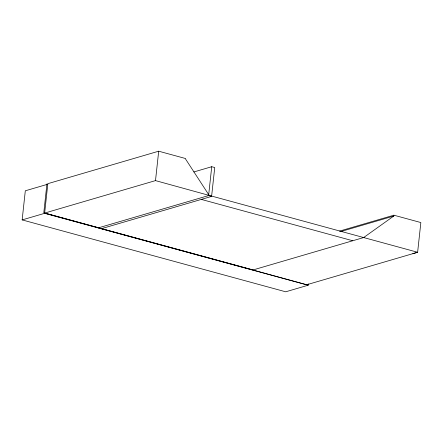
<?xml version="1.0" encoding="UTF-8"?>
<svg xmlns="http://www.w3.org/2000/svg" width="443" height="443" viewBox="0 0 443 443"><rect width="100%" height="100%" fill="white"/><g stroke="black" fill="none" stroke-linecap="round" stroke-linejoin="round"><path stroke-width="0.66" d="M308.328 283.863L308.178 285.214L285.707 291.799L22.15 219.905L25.312 190.795L47.789 184.21M46.93 183.928L43.796 212.795L98.606 227.796M22.15 219.905L44.627 213.321L47.844 183.668L158.694 151.201L185.672 158.561L185.611 159.109L209.196 195.407L417.622 252.266L420.85 222.552L393.871 215.193L339.443 231.13M253.08 269.937L44.649 213.077L155.499 180.611L158.694 151.201M208.67 194.898L211.732 166.718L214.739 167.537L211.599 196.404L101.613 228.616M363.664 237.548L393.783 216.04L393.871 215.193M412.837 253.689L417.622 252.266L306.777 284.733M193.846 171.956L211.732 166.718M98.346 227.874L209.45 195.33M209.229 195.418L155.499 180.611M340.805 231.556L393.783 216.04M363.925 237.47L252.82 270.014L99.01 228.056M208.598 195.584L211.599 196.404M201.327 199.411L352.728 240.748M253.485 270.191L306.019 284.572M44.627 213.321L308.178 285.214"/></g></svg>
